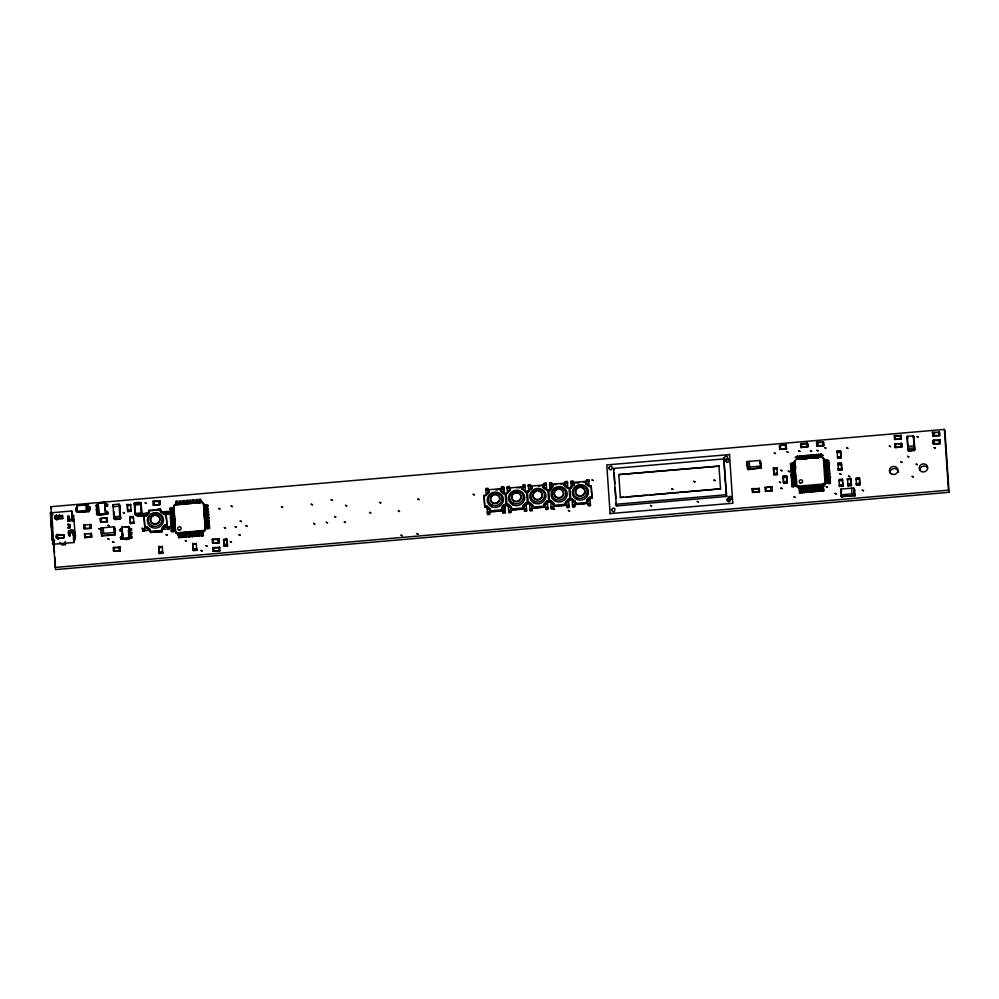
<?xml version="1.0" encoding="UTF-8"?>
<svg xmlns="http://www.w3.org/2000/svg" width="999" height="999" viewBox="0 0 999 999"><rect width="100%" height="100%" fill="white"/><g stroke="black" fill="none" stroke-linecap="round" stroke-linejoin="round"><path stroke-width="1.5" d="M51.786 512.774L52.472 514.572M71.841 512.212L71.878 513.386M70.105 526.386L70.167 526.648M101.111 527.922L102.123 535.976L114.885 534.865L114.66 527.822L113.874 526.81L101.111 527.922L101.486 535.489L115.285 534.428L114.286 528.671L114.96 529.57M841.333 496.665L841.345 494.767L854.095 493.668L854.944 495.492L841.333 496.665L854.944 495.492L853.72 487.999L840.958 489.098L841.595 491.483M910.326 450.711L914.784 449.775L913.923 436.813L913.136 435.801L907.179 436.313L907.979 450.374L909.078 451.223L914.16 450.374M54.233 542.37L54.196 541.296M488.186 492.682L487.999 489.098L485.864 489.285L485.901 490.172L488.024 489.985L487.937 488.286L485.814 488.474L485.914 489.622L488.036 489.435M507.03 505.344L506.168 493.881C502.397 494.13 500.911 490.634 501.51 487.15L503.671 487.1L501.51 487.15M504.058 493.518L503.696 487.774L501.573 487.962M509.49 490.984L509.265 487.262L507.142 487.45L507.167 488.324L509.303 488.136L509.215 486.451L507.08 486.638L507.192 487.787L509.315 487.599M523.026 489.697L522.839 486.126L524.962 485.939L525.324 491.683M522.889 486.451L524.999 486.813L524.912 485.127L522.789 485.314L522.889 486.451L525.012 486.276M546.603 489.835L546.241 484.09L544.118 484.278L544.143 485.164L546.266 484.977L546.191 483.291L544.055 483.466L544.155 484.615L546.291 484.428M51.823 514.085L50.075 513.024L51.461 514.785M53.634 541.233L54.183 544.018M60.09 543.568L74.138 542.544L73.551 538.461L74.113 542.519M794.792 460.789L796.166 485.989L798.763 488.111L823.85 485.939L823.338 484.016L824.962 482.205L823.363 458.316L821.515 456.805L796.428 458.978L794.542 461.688L796.166 485.989L796.915 486.6M117.245 518.431L114.66 518.244L114.935 519.58L120.042 519.143L120.642 518.144L119.78 505.182L118.993 504.158L113.037 504.682L113.674 507.067M747.052 462.662L747.115 461.563L759.877 460.464L761.101 467.957L748.126 469.617L747.052 462.662L747.751 463.948M907.179 436.313L907.979 450.374L914.784 449.775L913.136 435.801M56.206 515.734L62.487 515.696L62.675 518.531L57.38 518.581L62.675 518.531M57.492 534.977L63.774 534.94L63.961 537.774L58.666 537.824L63.961 537.774M177.872 503.533L177.797 501.123L176.224 501.261L176.311 503.833M181.144 503.121L181.069 500.849L179.495 500.974L179.62 503.246L181.194 502.609M182.892 502.597L184.453 502.797L184.353 500.561L182.78 500.699L182.854 503.271M186.101 502.509L186.139 503.184M187.75 502.272L187.637 500.337L186.051 500.412C184.927 503.409 189.198 502.734 187.637 500.337M190.984 502.572L190.896 499.987L189.323 500.124L189.398 502.41L189.435 501.748M192.682 501.823C194.805 503.858 195.242 498.139 192.607 499.85L192.682 502.422M192.695 501.873L194.256 502.285M197.527 501.398L195.991 501.798L195.879 499.562L197.465 499.488L197.552 502.197M199.251 501.311L200.824 501.173L200.724 499.138L199.151 499.275L199.238 501.86M200.836 500.761L200.861 501.411L199.226 501.261M88.312 505.706L87.962 504.383L77.048 505.319L77.348 512.225L88.711 511.65L87.962 504.383M60.077 543.668L54.171 544.18M797.077 458.916L797.152 457.492L797.989 457.417L797.914 458.841M799.2 458.728L799.287 457.305L800.112 457.23L800.037 458.666M801.335 458.553L801.41 457.117L802.234 457.055L802.16 458.479M803.458 458.366L803.533 456.943L804.37 456.868L804.295 458.291M807.716 457.992L807.791 456.568L808.628 456.493L808.541 457.929M809.839 457.817L809.914 456.381L810.751 456.318L810.676 457.742M812.012 458.316L812.05 456.206L812.874 456.131L812.799 457.554M811.975 457.629L811.962 454.957L812.824 455.007L812 455.082M818.393 457.754L818.431 455.656L819.255 455.581C820.654 459.627 811.588 459.353 814.085 454.77C816.295 455.756 814.21 460.427 814.922 454.707M814.085 454.77L814.148 458.129M816.27 457.942L816.295 455.831L817.132 455.769L817.095 457.867M816.22 457.255L816.22 454.595L817.082 454.645L816.22 454.595M817.057 457.192L817.045 454.52M818.356 457.08L818.343 454.408L819.18 454.333L819.18 457.005M820.491 457.467L820.554 455.469L821.39 455.394L821.328 457.392M820.479 456.893L820.479 454.22L821.34 454.27L820.479 454.22M821.303 456.818L821.303 454.158M114.66 527.822L114.885 534.865M120.442 518.693L119.78 505.182M760.514 462.849L760.664 461.476M854.507 489.011L854.732 496.053M136.388 502.372L139.011 502.784M98.839 514.685L98.164 502.709L98.889 514.885L105.707 514.298L104.57 502.16L105.707 514.298L98.839 514.685L105.644 514.098M124.688 526.96L128.771 526.598L129.608 538.548L122.802 539.135L122.065 526.972L128.821 526.798L127.972 526.873M172.003 509.677L172.065 507.929M171.728 509.752L173.052 507.667M172.278 511.051L171.778 512.887M171.99 511.338L172.552 510.976L169.98 511.538L170.092 513.099L171.791 512.962M172.565 512.687L172.477 511.126M172.49 514.173L172.565 515.759L173.152 515.472M173.252 513.923C167.258 516.208 173.501 512.512 172.79 515.671M174.625 518.444L172.79 518.781L172.69 517.282M172.877 517.432L173.002 518.781M172.902 520.404L172.989 521.99L173.564 521.715M173.089 520.554L173.214 521.903M172.952 523.776L173.426 525.024M173.152 526.885L175.137 526.236M173.252 528.384L175.25 527.797M173.501 526.785L172.989 528.471M173.614 528.284L174.4 527.872M174.288 529.52L173.239 530.057M173.714 529.907L173.464 531.505M173.339 531.555L174.026 531.118M88.836 511.226L77.348 512.225L77.048 505.319M134.465 503.109L135.514 514.822L134.465 503.109L141.096 502.734L141.746 514.285L139.261 514.51M504.483 506.493L505.619 507.005L504.695 506.243M794.605 462.237L794.692 463.149L791.795 464.285L791.745 463.499L794.605 462.237L790.434 463.611L790.521 464.523L793.968 463.211L793.918 462.425M794.729 464.26L790.659 466.545L794.829 465.172L794.779 464.385M794.792 465.059L791.932 466.321M794.904 466.408L790.709 467.657L790.783 468.568L792.294 468.444L794.967 467.195L794.879 466.283L790.709 467.657M794.917 467.082L790.783 468.568M795.004 468.319L790.833 469.692L795.017 468.319L795.092 469.218L792.432 470.467L790.921 470.591L790.833 469.692M795.054 469.105L792.195 470.367L792.145 469.58M795.154 470.342L795.229 471.253L792.332 472.39L792.282 471.603L795.154 470.342L790.971 471.715L791.058 472.627L794.517 471.316L794.467 470.517M795.266 472.427L791.196 474.65L795.379 473.276L795.291 472.365M795.329 473.151L792.469 474.413M795.391 474.45L791.245 475.761L791.333 476.673L792.831 476.548L795.504 475.299L795.429 474.388L791.245 475.761M795.466 475.187L791.333 476.673M795.529 476.473L791.383 477.784L791.47 478.696L792.969 478.571L795.641 477.322L795.554 476.411L791.383 477.784M795.591 477.272L792.744 478.471L792.682 477.672M795.666 478.509L792.819 479.707L792.881 480.494L795.778 479.345L795.691 478.446L794.829 479.308M793.006 482.517L794.954 481.331C796.353 482.105 796.178 479.645 794.904 480.544L791.732 482.754L795.192 481.443L795.142 480.644L791.658 481.843L791.732 482.754M796.003 483.279L791.87 484.777L795.092 483.366C796.478 484.065 796.365 481.793 795.042 482.567L791.782 483.866L791.87 484.777M70.08 526.648L70.03 527.422M98.102 503.134L104.858 502.347L104.77 510.214M141.746 514.285L141.096 502.734L139.061 502.485M825.062 459.602L824.949 460.527L828.933 461.201C829.919 459.478 822.277 460.314 825.062 459.602L827.534 460.402L827.597 461.188L824.25 460.527M824.337 461.763L827.671 462.425L827.734 463.224C832.342 463.436 821.702 462.762 825.249 462.425L827.734 463.224M829.282 466.483C819.305 466.034 828.159 464.435 829.332 467.27L824.6 466.545L827.996 467.27L827.946 466.483M824.724 467.907L827.971 469.43L829.47 469.305L829.382 468.394L827.909 468.643L827.971 469.43M824.799 468.631L828.134 469.293L828.084 468.506L824.687 467.782M829.832 474.587L825.124 473.976L829.794 474.463L829.882 475.374L825.149 474.65L828.546 475.374L828.483 474.575M825.336 476.735L828.683 477.397L828.621 476.61C815.634 473.763 840.509 478.796 826.036 476.735L826.148 475.811M825.424 477.972L830.157 479.433L826.173 478.758L826.285 477.834M825.474 478.758L828.808 479.42M825.674 482.08L830.369 482.692L825.636 481.968M72.215 513.811L71.853 512.225L71.853 512.874M58.754 538.985L58.779 538.224M65.422 544.33L62.512 545.179L61.601 544.443M65.459 544.93L65.26 541.483M72.315 516.982L71.753 511.001L72.09 516.52M823.85 485.939L825.786 483.429L824.163 459.128L823.363 458.316M128.471 526.411L129.608 538.548L122.802 539.135L122.065 526.972M69.918 527.022L67.832 527.597L69.992 527.285M176.286 503.259L177.909 502.897M177.859 503.121L176.323 503.296M181.131 502.847L179.595 503.009L179.595 503.758M182.842 502.697L184.44 502.584M54.058 544.03L53.197 544.805L53.659 541.383M728.059 459.103L726.822 460.102M227.035 539.585L223.526 539.685L227.135 539.547L223.651 539.51L224.176 546.316L227.572 546.028L227.347 545.142M224.275 546.316L225.762 545.541L226.511 546.116M164.685 525.062L165.397 526.086L167.095 525.936L166.808 524.875L164.685 525.062L161.701 528.384L161.963 531.843L154.995 531.83L161.963 531.843M149.076 512.375L146.091 515.684L143.956 515.871L144.693 526.81C147.115 525.949 150.15 529.108 150.487 531.943L161.975 530.944C161.226 528.508 164.435 524.512 166.958 525.399L166.084 513.961L163.961 514.135C156.393 507.38 162.887 515.247 166.221 514.485M161.763 528.933L162.437 529.82L165.397 526.086M148.938 510.352L149.113 512.499C141.783 522.477 148.589 508.691 149.326 513.024L148.938 510.352L160.427 509.353M205.307 529.57L204.108 530.906L176.885 533.254L175.524 532.155L173.676 505.806L174.875 504.483L202.11 502.122L203.696 504.12L202.11 502.122M173.789 506.231L174.987 504.907L181.219 504.433L181.131 503.309M197.527 502.135L197.602 503.009L202.223 502.547L203.571 503.646L205.432 530.032L204.233 531.368L177.01 533.716L175.649 532.617L173.913 506.693L174.875 504.483M162.762 528.933L164.748 526.723L169.743 526.698L164.785 526.86C157.105 531.256 174.575 527.909 167.894 528.621L167.757 526.598M175.649 532.617L175.412 531.73L176.773 532.842L204.008 530.481L205.195 529.158L203.459 503.234M486.063 495.204L484.04 495.791C486.775 495.217 489.91 492.582 488.873 489.735L500.362 488.748L500.649 489.81M506.181 505.419L505.169 493.419L507.33 493.369L510.289 489.922L510.152 487.899L521.64 486.9L522.452 489.547L521.778 487.437L517.107 487.837M483.903 495.267L484.627 506.193L486.763 506.018L490.172 508.778L490.584 511.863L502.06 510.864L501.635 507.779L504.632 504.47L508.029 504.17L511.476 507.067L511.863 510.014L523.326 509.028L522.976 506.481L526.361 502.722L522.914 505.944L525.899 502.634L529.308 502.335L532.717 505.094L533.129 508.179L544.605 507.192L544.243 504.645L547.627 500.886L544.18 504.108L547.177 500.786L550.574 500.499L553.97 503.259L554.383 506.343L565.871 505.344L565.521 502.797L568.906 499.05L565.459 502.26L568.443 498.951L571.853 498.651L575.262 501.411L575.536 503.971L580.344 504.095M497.39 511.276L501.91 510.339C500.749 507.542 503.908 503.521 506.893 504.82M502.122 508.279L505.082 504.57L505.357 505.894L502.372 509.215L501.698 508.316L502.372 509.215M502.859 508.154L504.857 505.944L505.319 512.075L503.196 512.262L503.071 511.188L502.859 508.154L504.895 506.068M526.123 491.995C526.548 489.423 523.276 493.031 527.435 492.032L528.309 503.508M527.46 503.583L526.448 491.583L528.608 491.533L531.555 488.086M524.175 506.443L526.136 504.095L524.175 506.443L524.338 509.353L524.55 511.363L526.685 511.188L526.61 510.164L524.487 510.352L526.598 510.239L526.485 509.09L524.363 509.278L526.473 509.165L526.136 504.095M523.226 507.405L526.635 504.058L526.361 502.722L528.171 502.972M549.987 484.74L550.062 485.789M560.801 484.065L564.298 483.753L564.984 485.876L564.16 483.229L552.697 484.215C553.696 489.035 544.08 496.715 552.834 484.752L556.343 484.44M545.417 504.47C550.499 499.637 543.144 504.994 545.616 507.504L547.739 507.33L547.952 509.34L545.829 509.527L545.641 507.442L547.764 507.255L547.402 502.26M544.492 505.569L547.902 502.222L547.627 500.886L549.438 501.136M585.601 481.918L585.851 484.065L585.451 481.381L573.963 482.38L574.363 485.064C573.601 480.694 566.833 494.642 574.1 484.403M583.279 482.08L584.378 481.993M568.631 500.462L566.645 502.672L566.845 505.706L568.968 505.519L568.668 500.586M586.725 500.424L589.722 497.115L591.845 496.928L592.132 497.989L590.421 498.139C589.46 495.404 584.989 501.573 587.15 503.508L575.686 504.495L575.262 501.411M582.479 503.908L587 502.984C586.251 500.536 589.472 496.578 591.982 497.452M587.961 500.786C593.044 495.954 585.689 501.323 588.161 503.833L590.284 503.646L589.947 498.576M586.788 500.961L587.462 501.848L590.421 498.139M485.639 495.242L489.023 491.496M528.184 491.57C528.521 487.562 533.166 488.873 531.156 487.849M565.771 503.733L569.18 500.374L568.906 499.05L570.716 499.3M52.91 514.385L50.887 514.847L52.51 539.148L54.458 540.409M54.633 540.309L52.472 540.546L52.098 537.212M171.99 508.129L169.768 508.416L169.88 509.989L172.003 509.765M172.09 509.627L174.001 509.09M172.09 512.837L173.351 512.275M173.252 526.835L174.013 526.348M97.502 506.118C97.64 504.47 96.254 509.053 97.477 506.181M97.652 508.354C99.575 507.979 96.229 507.679 97.153 509.078M121.291 528.758C123.227 528.384 119.868 528.084 120.804 529.482M57.055 538.174L56.756 534.952L57.517 535.476L56.006 535.439L55.882 537.462L57.717 538.311M121.379 529.57L119.967 529.595L120.729 529.532M790.659 466.545L790.571 465.634L794.055 464.448L794.105 465.234M791.196 474.65L791.108 473.738L794.592 472.552L794.655 473.339M793.106 480.594L793.056 479.807L791.52 479.82L791.608 480.719L793.106 480.594L795.004 478.621M791.782 483.866L795.991 482.617M793.231 485.776L796.116 484.577L791.92 485.889L793.231 485.776L793.281 486.563L796.166 485.364M791.92 485.889L792.007 486.8L793.518 486.675L796.191 485.427L796.128 484.64M55.457 516.158L56.056 515.734L54.47 516.795L54.708 518.406L56.319 518.681L55.444 519.155M172.153 507.842L173.876 507.517M172.253 509.34L173.152 509.165M172.427 519.168L170.492 519.28L170.392 517.782L173.252 517.095M173.614 524.887L173.676 523.326M173.214 525.299L170.904 525.511L170.804 524.013L173.114 523.801M173.439 526.86L171.016 527.135L171.141 528.696L173.252 528.483M556.406 490.072L557.504 489.522M97.427 505.344L96.066 505.344L96.816 505.282M727.759 498.688L730.744 499.125M136.413 503.146L134.291 503.321L135.065 514.46L148.401 513.111M143.332 513.686L143.469 515.709L141.621 516.133L141.446 513.986L148.439 513.236M141.621 516.133L146.441 515.447M143.269 528.858L147.24 528.234L149.538 530.219L142.557 530.956C144.605 527.122 139.685 528.121 143.269 528.858L143.406 530.881M147.24 528.234L142.42 528.933M73.414 516.458L73.589 515.259L73.789 521.366L72.927 520.616L68.032 520.979L67.707 516.283L69.093 516.57L67.707 516.283M55.42 519.093L56.244 518.568L55.17 518.069L54.97 516.233L56.131 515.846L54.77 516.371M172.065 508.216L169.768 508.416M172.815 515.496L173.564 515.397M173.464 520.217L170.604 520.891L170.717 522.465L172.415 522.315M173.239 521.728L173.976 521.64M173.863 531.093L174.613 530.993M503.021 488.461L504.008 488.898L503.084 489.51M545.941 489.223L546.578 489.173M724.762 480.094L725.361 479.433L724.675 478.883M144.83 527.335L146.428 526.785C146.341 529.745 151.249 529.62 150.624 532.467L156.368 531.967M484.777 506.73L486.763 506.018M506.043 504.882L508.029 504.17M527.322 503.046L529.308 502.335M548.588 501.211L550.574 500.499M569.867 499.363L571.878 498.788L575.299 501.548M225.587 539.972L225.986 539.31M76.448 508.454L76.024 508.329M98.077 509.865L96.478 511.013L98.052 509.652M73.427 520.891L74.051 520.192L75.175 536.101L74.001 536.563M53.559 541.158L51.748 512.724L71.741 511.001M172.815 512.3L174.201 512.212M54.208 540.496L53.584 540.609A2.535 0.799 -3.8 0 1 52.223 540.447L50.487 514.522A2.535 0.799 -3.8 0 0 51.848 514.685L51.748 514.285M172.415 516.008L170.28 516.158L170.18 514.66M173.139 517.045L174.5 516.883M173.664 520.167L170.604 520.891M172.939 523.863L170.829 524.088M173.963 529.52L175.362 529.42M173.052 531.668L171.328 531.755L171.229 530.257L173.364 530.094M174.076 531.018L175.462 530.919M73.776 540.334L73.189 533.204A1.349 0.799 -7.4 0 0 71.965 532.554L70.242 532.854L70.242 534.915M76.761 507.792C75.724 506.98 75.974 511.263 76.948 510.227M172.964 510.751L174.088 510.639M171.915 511.426L169.98 511.538M173.177 513.873L174.301 513.761M173.277 515.372L174.413 515.322M172.328 517.669L170.392 517.782M173.589 520.104L174.713 520.004M173.689 521.603L174.837 521.565M173.801 523.226L174.925 523.114M173.901 524.725L175.037 524.687M53.746 541.982C49.888 544.967 55.42 543.319 54.046 540.222M172.952 527.022L171.041 527.197M173.164 530.144L171.241 530.319M76.149 510.764L76.811 510.302M97.04 509.128L96.316 509.19L96.478 511.013M97.403 514.597C97.727 516.146 98.876 511.426 97.527 514.547M120.792 531.156C121.154 532.692 122.215 527.996 120.916 531.106M74.288 540.921C76.399 538.623 76.249 526.111 68.681 530.781C66.184 534.34 72.04 536.738 68.993 535.489M121.241 537.225L120.479 537.3L120.642 539.11C123.414 539.185 121.591 536.151 121.428 538.798M121.316 538.861L120.642 539.11M51.473 514.285L50.974 506.693L944.417 429.42L944.979 431.543L949.05 492.307L55.594 569.58L53.209 540.109M99.463 503.021L104.92 502.547M88.711 511.65L88.349 504.545L76.861 505.544L81.231 505.369M85.539 504.994L88.412 504.745M786.151 444.942L786.525 448.788L779.72 449.375L779.345 445.542L786.151 444.942L780.194 445.467L780.569 449.3M800.624 443.693L807.429 443.106L807.804 446.94L800.998 447.54L800.773 444.293C802.459 443.419 799.437 445.03 800.998 447.54M816.57 442.32L823.376 441.733L823.763 445.566L816.945 446.153L816.57 442.32L820.142 442.619M901.023 435.015L901.398 438.848L894.592 439.435L894.217 435.601L901.185 435.614L896.503 436.014M932.517 432.292L939.472 432.292L939.697 435.539L932.891 436.126L932.517 432.292L932.891 436.126M816.945 446.153C815.758 441.483 818.331 441.808 817.781 446.016M822.901 445.641L822.676 442.332C824.2 440.272 823.126 451.148 823.376 441.733M106.481 504.62L107.605 504.557L106.793 504.42M802.909 444.105L807.592 443.706M822.689 442.395L823.538 442.32M932.666 432.892L936.075 432.592M939.472 432.292L938.623 432.367L938.848 435.614L938.486 431.843M88.861 506.755C89.922 505.132 90.285 513.324 89.061 508.016M139.098 502.372L136.388 502.834M159.765 500.736L160.14 504.57L153.334 505.169L152.959 501.323L159.765 500.736L159.053 501.348M153.521 505.082L153.809 501.248L154.046 504.557M159.69 501.286L158.916 500.811L159.128 504.058M89.473 507.33L89.71 507.105M134.341 503.521L136.463 503.346M157.792 501.523L152.959 501.323M106.93 506.031C107.268 507.579 104.096 503.271 106.793 506.006M134.503 503.633L140.734 503.096M130.569 504.22L131.156 511.301L127.76 511.588L127.16 504.52L130.732 504.82L128.459 505.007M907.966 437.337L907.117 437.412L907.816 438.698M913.074 436.888L913.923 436.813L914.372 447.302M800.836 446.94L807.804 446.94M816.795 445.554L823.763 445.566M932.729 435.527L939.697 435.539M90.285 508.528L89.46 508.541M130.644 505.094L127.373 505.919L127.16 504.52M801.71 446.928L801.473 443.618L801.186 447.452L800.973 444.205M807.429 443.106C808.603 447.764 806.056 447.49 806.593 443.244M822.751 445.042L823.401 445.054M113.174 506.705L119.131 506.181M134.59 505.044L140.834 504.507M89.023 509.19L89.873 509.515M610.114 513.873L606.78 464.897L729.57 454.595M77.447 511.263L88.362 510.314M189.423 502.16L190.996 502.022M77.298 512.025L88.786 511.026M186.176 502.684L187.737 502.509M189.435 502.36L191.021 501.885M185.577 503.983L191.633 503.459M56.756 519.992L56.331 514.872L57.193 515.746L62.487 515.696M130.944 509.89L127.56 510.252M901.573 443.119L901.947 446.953L895.141 447.54L894.767 443.706L901.722 443.706L898.326 444.006M933.054 440.397L939.859 439.797L940.234 443.643L933.428 444.23L933.054 440.397L937.886 440.584M96.741 514.86L96.578 513.036L98.701 512.05M106.394 511.513C108.978 514.023 105.494 509.927 106.369 511.488M613.536 468.444L723.825 458.916L726.673 496.428L616.383 505.956L613.536 468.444L613.985 470.142M895.753 444.155C894.142 442.769 894.742 448.563 895.853 446.94L895.628 443.693M900.873 443.781C903.196 442.644 900.586 451.273 900.736 443.256M933.428 444.23L933.278 440.434L934.065 440.909M895.766 444.23L894.767 443.706M939.172 440.472L940.022 440.397M127.597 511.001L131.156 511.301M98.926 514.073L105.32 513.523M203.684 505.019L205.057 504.87M160.564 509.877L160.814 512.037L160.315 508.966L153.659 510.152M107.442 513.736C107.792 515.209 104.558 510.976 107.305 513.698M206.456 506.755C210.364 506.293 206.905 504.957 204.97 504.945M208.079 505.182L206.144 505.332M155.794 509.965L160.477 509.565M837.661 458.216L837.062 451.136L840.471 450.849L841.058 457.917L837.499 457.617L841.058 457.917M153.384 510.501L149.076 510.876L149.088 512.1M205.394 506.406L203.784 506.518M840.621 451.436L837.062 451.136M933.266 443.631L940.234 443.643M837.137 452.01L840.534 451.723M939.859 439.797C941.033 444.455 938.498 444.193 939.023 439.947M160.564 511.101L164.635 514.76M907.854 446.441L913.81 445.929M135.165 513.498L141.396 512.962L141.87 513.873M797.077 456.243C799.225 456.168 795.579 456.056 797.202 457.804L798.026 457.729L797.901 456.181M799.237 456.181L800.024 455.994L799.237 456.181L799.325 457.617L800.162 457.542L800.024 455.994M801.36 455.994L802.16 455.806L801.36 455.994L801.46 457.43L802.284 457.355L802.16 455.806M803.458 455.694C805.606 455.619 801.96 455.494 803.583 457.242L804.407 457.18L804.282 455.619M805.581 455.507L806.443 455.556L806.543 456.993L805.706 457.067L805.581 455.507L806.443 455.556M807.704 455.332L808.566 455.369L808.666 456.805L807.841 456.88L807.704 455.332L808.566 455.369M809.839 455.144C811.987 455.069 808.341 454.945 809.964 456.693L810.788 456.63L810.664 455.069M814.123 454.895L814.947 454.82M819.205 454.458L818.343 454.408M73.739 519.093L72.465 519.205L72.515 521.478M203.883 508.129C205.632 507.617 211.251 509.303 206.668 509.877M135.015 514.26L141.821 513.673M166.908 511.5C151.149 512.562 175.824 511.625 166.908 511.5L167.045 513.536L168.856 513.786L166.87 513.686L166.733 511.663M208.267 508.229L206.356 508.454M814.173 456.019L815.009 455.944M113.037 504.682L113.836 518.731L120.642 518.144L119.805 516.308L113.849 516.833L114.485 519.218L117.457 518.956M812.087 456.518L812.924 456.443L812.799 454.882M814.222 456.331L815.047 456.256M816.345 456.143L817.17 456.068M818.468 455.956L819.305 455.894M820.604 455.781L821.428 455.706M137.188 514.722L137.138 514.073L138.699 515.621M907.991 448.464L913.948 447.952M100.3 518.493L107.105 517.907L100.3 518.493L100.524 521.74L107.48 521.74L107.105 517.907M206.343 509.877L203.983 509.627M797.04 458.603L797.926 459.415M807.667 457.692L808.503 457.617M811.925 457.317L812.749 457.242L812.849 458.241M814.048 457.13L814.884 457.067M816.183 456.955L817.007 456.88M818.306 456.768L819.13 456.693M820.429 456.58L821.265 456.506M133.267 516.208L133.866 523.289L130.457 523.576L129.87 516.508L133.429 516.808L131.156 517.007M140.022 516.133L137.462 516.358L140.022 516.133L139.935 515.122L137.375 515.696L137.225 514.622M167.045 513.536L163.886 513.936M618.793 474.575L719.018 466.133L618.793 474.575L620.367 497.502L623.451 497.24M747.527 463.436L747.264 465.896M802.185 459.065L807.741 458.591M129.932 517.382L133.342 517.082M760.963 463.211L760.289 462.325L761.288 468.081M205.382 511.176L208.479 511.351L208.591 512.912L206.868 512.999M206.793 511.563L208.491 511.413M838.723 457.242L840.983 457.043L837.599 457.405M838.735 457.305L841.008 457.105M70.017 525.112L67.607 524.275L70.067 525.224M100.524 521.74L107.48 521.74M205.569 512.612L204.196 512.749M67.932 524.662L70.055 524.487L70.28 527.809L67.845 528.009M528.359 484.79L530.481 484.615L530.581 485.751L528.459 485.939L528.396 484.927M549.587 482.992C554.657 483.291 548.488 481.855 549.687 484.14M565.284 481.605L567.407 481.418L567.519 482.567L565.384 482.742L565.322 481.73M571.003 482.267L570.904 481.118L573.026 480.931L573.139 482.08M586.6 479.795L588.761 479.745L588.836 480.756L586.7 480.931L586.6 479.795L588.761 479.745M487.974 489.647L485.851 489.835L486.188 494.892M501.548 488.511L503.683 488.324L504.02 493.381M509.253 487.812L507.117 487.987L507.492 493.181M522.827 486.663L524.95 486.476M546.228 484.64L544.093 484.827L544.305 487.862M760.251 466.133L747.489 467.232L747.489 469.143L761.101 467.957L759.877 460.464M204.308 514.373L205.682 514.223M531.593 488.211L531.418 486.063L542.907 485.064L543.731 487.712L543.056 485.589L538.386 486.001M503.721 488.661L501.598 488.836L501.548 487.287M83.891 525.087L90.709 524.5L91.084 528.334L84.266 528.921L83.891 525.087L84.903 525.611M205.782 514.323L208.679 514.46L208.803 516.033L207.08 516.108M206.993 514.685L208.704 514.535M498.176 489.473L495.979 490.209M90.01 525.162L90.859 525.099M747.851 468.294L748.126 469.617M133.666 521.94L130.382 522.702M504.57 494.155L500.536 490.896L500.362 488.748M585.601 483.141L589.66 486.788M825.037 461.763L828.983 462.312L829.07 463.224M130.295 522.989L133.704 522.689M553.084 486.9L552.41 486.014M776.822 467.47L777.422 474.55L774.013 474.85L773.426 467.769L776.985 468.069M825.336 463.661C820.616 463.736 836.675 465.559 825.336 463.661L825.224 464.585L827.696 465.384L829.207 465.247L829.12 464.335M204.508 517.494L206.306 517.432M84.116 528.321L91.084 528.334M206.244 517.544L208.891 517.582L209.003 519.155L207.293 519.23M207.205 517.794L208.903 517.657M837.874 463.286L838.036 464.023L841.433 463.586L841.87 470.067L838.473 470.367L837.874 463.286L841.283 462.999L841.433 463.723M825.224 464.585L824.487 464.585L829.207 465.247M837.911 463.561L841.308 463.261M68.681 530.781L73.039 530.819L73.501 534.615L74.775 534.502M503.896 493.531L507.33 493.369M525.162 491.695L528.608 491.533M546.441 489.847L549.875 489.685M571.153 487.849L567.707 488.012L564.298 485.252L567.744 488.149L564.735 484.94M591.396 487.05L591.108 485.989L588.985 486.176L591.258 486.513L592.132 497.989M70.292 535.789L69.98 531.093L73.039 530.819M542.907 485.064C541.57 489.048 552.085 492.719 543.481 486.775M74.438 531.168L69.98 531.093M101.523 529.782L101.349 530.744M206.643 520.854L209.103 520.704L209.216 522.265L207.505 522.352M207.417 520.916L209.116 520.766M57.767 538.948L57.617 534.115L58.479 534.989L63.774 534.94M130.382 528.871L131.506 528.808L128.896 528.009M144.693 526.81L144.967 527.872L146.678 527.722M777.222 473.214L773.963 474.038M101.261 532.242L102.123 535.976M114.873 531.068L114.86 534.465M773.95 473.963L777.21 473.139M84.478 533.828L91.446 533.841L91.658 537.075L84.853 537.674L84.478 533.828L85.489 534.353L84.715 533.878L84.853 537.674M773.863 474.25L777.422 474.55M824.837 469.805L828.109 471.453L829.607 471.328L829.52 470.417L828.046 470.666L828.109 471.453M204.932 523.726L206.306 523.588M90.747 536.076L91.096 533.329L91.433 537.037M130.832 530.294C131.156 531.768 127.972 527.534 130.694 530.257M90.597 533.916L91.446 533.841M206.219 523.651L209.303 523.826L209.428 525.387L207.705 525.474M207.63 524.038L209.328 523.888M825.624 470.654L824.874 470.604L829.607 471.328M73.626 533.066L73.814 535.901L75.1 535.789M838.311 469.767L841.72 469.48L841.283 462.999M101.486 533.591L114.248 532.479L115.097 534.303M829.657 472.44C819.904 471.765 828.071 471.053 829.744 473.351L825.024 472.627L829.744 473.351M101.848 534.64L101.673 535.601M114.61 533.528L115.285 534.428M142.582 531.081L144.43 530.656L144.293 528.633M130.981 532.517L131.768 532.654L130.345 532.654M786.513 475.874L786.95 482.355L783.541 482.654L783.104 476.173L786.513 475.874L787.1 482.954L783.703 483.254L783.491 481.843L786.887 481.555L787.1 482.954M84.703 537.075L91.658 537.075M146.816 526.623L150.212 529.383L150.35 531.406L161.838 530.419L162.113 531.48L162.013 529.857M85.352 533.828L85.052 537.587L84.84 534.34M90.659 536.563L91.309 536.563M205.145 526.848L206.756 526.735M783.104 476.173L786.675 476.473M206.868 526.898L209.515 526.948L209.64 528.508L207.917 528.583M207.829 527.16L209.54 527.01M131.094 534.14C131.406 535.576 128.259 531.393 130.956 534.115M131.244 536.363C131.581 537.849 128.409 533.616 131.106 536.338M122.827 538.324L129.233 537.774M484.627 506.193L484.915 507.255C487.212 506.843 490.634 509.49 490.584 511.863M505.332 505.494C508.016 504.607 511.825 507.38 511.863 510.014M526.61 503.646L529.158 503.434L533.029 506.555L528.908 502.509M547.877 501.81C550.561 500.911 554.345 503.708 554.383 506.343M569.155 499.975C571.828 499.088 575.636 501.86 575.686 504.495M131.356 537.986C131.718 539.36 128.446 535.239 131.219 537.962M122.74 538.936L129.558 538.349M783.503 481.905L786.912 481.618M826.111 477.972L830.094 478.633L830.157 479.433M178.446 535.089L180.045 535.227M181.718 534.802C185.427 534.927 180.295 535.377 181.543 532.917M184.99 534.527C188.511 533.803 184.728 535.814 184.902 533.891M188.187 533.603L188.262 534.315L189.847 534.103M191.483 533.528L193.119 533.816M194.817 533.678L196.403 533.541M198.102 533.391L199.675 533.254L199.912 535.951L198.314 536.013L199.912 535.951M201.436 533.628L202.947 532.966L203.184 535.664L201.586 535.739L203.184 535.664M178.459 535.289L180.032 535.152M188.224 534.003L189.91 534.627M191.533 534.04L193.132 534.028L193.244 534.89M196.416 533.741L194.842 533.878L195.055 536.363L196.628 536.226L196.491 534.378M198.114 533.591L199.688 533.454M201.199 531.218L201.398 533.379L202.959 533.166M626.535 496.978L646.565 495.242M649.65 494.967L720.541 488.848L718.955 465.921M830.206 480.544L825.499 479.932L830.231 480.656L830.281 481.456L825.586 480.844L830.256 481.331M486.613 507.105L486.363 506.181L490.484 510.239M507.892 505.269C506.505 503.221 512.849 507.617 511.725 509.49L516.533 509.615M550.437 501.585L550.187 500.661L554.283 504.72M571.703 499.75L571.453 498.826L575.574 502.884M839.547 486.563L838.96 479.495L842.369 479.195L842.956 486.276L839.397 485.976L842.956 486.276M847.464 478.758L850.873 478.459L850.948 479.333L847.527 479.57L847.464 478.758L848.064 485.826L851.46 485.539L851.036 479.058M856.568 485.102L855.981 478.022L859.377 477.722L859.977 484.802L856.568 485.102L856.355 483.691L859.764 483.391L856.505 484.215M847.502 479.021L850.911 478.733M840.259 479.995L842.519 479.795M842.432 480.069L839.172 480.894M178.322 534.215C177.535 536.9 181.418 538.486 178.659 537.712L178.546 536.101M181.93 537.437C185.177 537.687 180.607 537.612 181.706 534.89M191.758 536.588C195.729 535.951 190.097 537.874 191.658 534.964M194.93 534.677L195.042 536.301L196.628 536.226M490.309 510.801L501.773 509.802M511.575 508.953L523.051 507.967L523.326 509.028M532.854 507.117L544.318 506.131L544.605 507.192M554.108 505.282L565.596 504.283L565.871 505.344M575.399 503.446L586.863 502.447M186.801 537.087L185.215 537.15L186.801 537.087L186.526 534.14M189.947 535.114C191.82 537.599 186.076 536.8 190.085 536.8L189.698 532.966M752.272 488.623L759.24 488.623L759.465 491.87L752.647 492.457L752.272 488.623L752.647 492.457M765.034 487.512L771.852 486.925L765.034 487.512L765.421 491.346L772.227 490.759L771.852 486.925M826.61 482.667L825.686 482.754L829.083 483.466L829.033 482.679M754.557 489.035L759.24 488.623M505.219 510.939L503.096 511.113L503.284 513.211L503.196 512.262M503.071 511.188L505.194 511.001L504.857 505.944M553.271 506.843L551.148 507.03L550.811 501.973L553.109 503.946L553.483 508.866L551.361 509.053L551.161 506.955L553.296 506.78L553.421 507.854L551.273 508.104L553.421 507.854M796.39 484.677L798.251 486.176L823.338 484.016M503.209 512.187L505.344 512.012L505.407 513.024L503.246 513.074M489.647 513.399L487.5 513.648L487.4 512.512L489.522 512.325L489.71 514.41L487.587 514.597L487.524 513.586M530.044 509.977L532.192 509.715L532.255 510.726L530.132 510.914L529.582 503.833L531.88 505.806L532.042 508.716L529.92 508.903L532.067 508.641L532.167 509.79M569.118 506.53L566.97 506.78L566.87 505.631L568.993 505.457C570.804 507.654 566.458 508.866 566.995 506.705M574.737 506.043L572.589 506.293L572.489 505.144L574.612 504.97L574.388 501.998L572.127 500.162L572.464 505.219L574.587 505.032C576.411 507.205 572.04 508.354 572.614 506.218M508.304 505.669L510.601 507.654L508.304 505.669L508.766 511.813L510.914 511.563L510.988 512.574L508.853 512.762L508.791 511.738M801.935 487.362L801.161 488.299L801.685 492.757L802.509 492.682L802.409 491.246L801.56 491.396M818.968 485.976L818.119 485.951L818.181 486.825L818.98 486.001M752.497 491.858L759.465 491.87M798.251 486.176L798.351 487.762L823.863 485.551L825.786 483.429L824.962 482.205M113.199 547.502L120.005 546.915L120.38 550.749L113.574 551.336L113.362 548.101M615.933 504.27L726.223 494.73L726.673 496.428M799.437 491.57L800.286 491.433L800.386 492.869L799.55 492.944L799.05 488.411L799.887 488.336L800.261 491.508M801.161 488.299L802.01 488.149L802.397 491.321M804.545 491.058L803.696 491.208L803.308 488.036L804.133 487.974L804.52 491.133L804.632 492.495L803.808 492.569L804.632 492.495M806.268 487.787L805.419 487.924L805.356 487.05L806.181 486.975L806.643 490.946L806.767 492.32L805.931 492.382L806.767 492.32M812.199 490.472L813.049 490.334L813.149 491.758L812.312 491.833L811.812 487.3L812.649 487.237L813.036 490.397M814.322 490.284L815.172 490.147L815.271 491.583L814.447 491.645L813.948 487.125L814.772 487.05L815.159 490.222M816.895 486.863L816.046 487.012L816.57 491.471L817.394 491.396L817.307 489.96L816.82 486.051L816.046 487.012L816.021 486.251M821.153 486.501L820.304 486.638L820.241 485.764L821.078 485.689L821.653 491.021L820.791 490.984L821.653 491.021M822.427 486.451L823.201 485.502L822.427 486.451L822.839 489.547L823.688 489.41L823.788 490.846L822.951 490.909L823.788 490.846M219.031 538.811L219.405 542.644L212.6 543.231L212.225 539.398L219.031 538.811L218.344 539.485M115.484 547.914L120.167 547.514M213.449 543.156L212.799 543.144L213.074 539.323L213.287 542.569M218.831 538.898C217.295 538.274 217.819 543.468 219.181 542.594L218.956 539.36M839.36 485.227L842.756 484.94M856.38 483.753L859.777 483.466M217.058 539.585L212.225 539.398M847.901 485.239L851.46 485.539M856.418 484.503L859.977 484.802M848.026 485.564L851.398 484.665L847.914 485.102L848.064 485.826M224.8 539.497L226.948 539.223L227.397 544.93L223.988 545.229L223.851 544.48L227.248 544.193M162.188 546.166L162.775 553.246L159.365 553.546L158.779 546.465L162.338 546.765L160.077 546.965M196.216 543.231L196.815 550.299L193.406 550.599L192.819 543.518L196.378 543.818M113.411 550.736L120.38 550.749M806.668 490.884L805.818 491.021L805.431 487.862M808.79 490.696L807.941 490.834C806.405 484.04 809.602 487.649 808.89 492.132L808.029 492.082L808.89 492.132M810.189 492.02L810.089 490.584L810.926 490.509L811.013 491.945L810.152 491.895L811.013 491.945M816.458 490.109L817.307 489.96L817.394 491.396M820.828 491.096L820.728 489.66L821.553 489.597M120.005 546.915L120.155 550.699L119.368 548.601M162.25 547.04L158.991 547.877M192.869 544.33L196.291 544.105M802.509 492.682L801.685 492.757M813.149 491.758L812.312 491.833M816.533 491.346L817.369 491.271M818.668 491.158C820.841 491.046 817.344 491.858 818.606 489.847M841.37 490.959L841.108 493.431M854.295 492.282L854.133 489.86L854.807 490.746M226.423 545.791L227.472 546.028L227.048 539.21M219.568 546.915L219.942 550.749L213.137 551.336L212.762 547.502L219.73 547.502L215.047 547.914M159.178 552.197L162.575 551.91M193.207 549.263L196.616 548.963M610.027 513.573L732.829 503.259M159.216 552.947L162.775 553.246M193.244 549.999L196.653 549.712M854.457 494.717L855.132 495.604M841.945 496.753L841.27 495.854L841.97 497.152M55.032 567.457L948.488 490.184L949.05 492.307M204.82 509.49L205.594 509.527M206.681 509.94L205.607 509.627M205.519 515.721L204.408 515.871M206.144 525.074L205.032 525.224M205.469 511.113L204.096 511.251M206.094 520.467L204.72 520.604M207.23 520.854L206.194 520.554M206.194 521.965L204.82 522.102M207.442 523.976L206.406 523.676M206.106 525.137L207.13 525.412M207.755 528.596L206.968 528.396M206.031 505.257L205.407 505.069L205.257 506.468M206.131 506.755L205.157 504.97M206.293 512.937L206.543 512.999M205.594 514.298L206.618 516.096M205.794 517.42L206.606 517.682M206.231 518.881L204.608 518.993M205.894 518.918L206.818 519.218M206.006 520.529L206.843 522.252M206.106 522.027L206.743 522.127M206.293 522.065L207.168 522.352M206.531 528.271L207.455 528.571M105.857 503.783L104.945 503.558L106.681 504.383M206.506 525.174L207.243 525.449M207.043 528.296L205.245 528.346M825.574 469.867L828.221 470.529L828.271 471.316M130.02 531.893L129.108 531.668L130.844 532.492M206.019 512.937L205.919 511.438M586.85 484.178C592.944 488.199 583.803 484.328 585.451 481.381M589.822 498.688L590.884 497.989M565.521 486.001L567.819 487.974L567.444 482.779L565.322 482.954L565.559 486.126M522.202 488.623L525.486 492.057M500.499 490.771L503.933 493.668M487.037 507.517L489.298 509.353L489.498 512.4L487.375 512.574L487.075 507.642M51.811 512.849L51.011 512.162L51.386 512.999M68.481 524.4L68.744 527.797M821.515 456.805L824.163 459.128L824.275 466.221M205.819 508.154L205.919 509.652M205.707 509.677L205.657 508.254M206.019 511.263L206.119 512.762M206.119 514.56L206.131 515.921M206.443 517.507L206.593 519.093M206.443 520.654L206.593 522.227M206.855 523.738L207.018 525.324M206.756 523.913L206.805 525.349M207.068 526.86L207.23 528.446M101.049 529.008L101.748 530.307M816.845 486.151L816.882 486.938M808.341 486.913L807.542 487.749L807.517 486.988M76.923 505.744L77.398 506.655M806.443 458.691L806.493 456.68L805.669 456.755L805.631 458.866L805.544 457.867L806.368 457.804L806.468 458.791M804.307 458.853L803.421 458.054L803.508 459.041M200.836 501.198L200.824 501.923M196.004 501.835L197.565 501.198M191.021 502.26L190.996 502.772M137.325 515.084L137.45 516.058M939.784 440.347L939.884 443.131M933.516 432.817L933.74 436.051L933.503 432.742M933.903 440.322L933.628 444.143M914.185 450.786L913.91 449.45L911.388 450.074M909.053 450.811L908.803 449.887L909.078 451.223M901.398 438.848L894.592 439.435M900.336 435.689L900.411 438.399M901.947 446.953L895.141 447.54M895.216 436.063L895.441 439.36M859.59 479.133L856.193 479.42M854.133 489.86L854.382 490.784M840.683 452.247L837.274 452.547M841.333 463.798L837.949 464.16M841.87 470.067L841.72 469.343L838.311 469.63L838.473 470.367M842.906 485.464L839.497 485.764M822.552 441.87L822.764 445.104M817.444 442.307L817.145 446.066L816.932 442.832M806.93 446.953L807.229 443.194L807.454 446.428M815.271 491.583L814.447 491.645M800.386 492.869L799.55 492.944M786.525 448.788L779.72 449.375M785.464 445.616L785.676 448.863M786.725 477.285L783.328 477.584M777.035 468.881L773.638 469.168M773.426 467.769L774.013 474.85M772.227 490.759L765.421 491.346M771.378 490.834L771.153 487.599M766.046 488.036L766.121 490.746M758.391 488.698L758.603 491.945M753.271 489.073L753.508 492.382M720.541 488.848L620.367 497.502M590.209 497.614L590.446 498.538M586.026 483.104L586.276 484.028M587.212 500.924L587.462 501.848M578.933 483.029L574.113 482.904L574.113 484.128M573.701 484.165L573.95 485.089M573.276 485.327L573.064 482.292L570.941 482.467L571.278 487.537M574.9 501.985L575.149 502.922M570.704 487.487L570.941 488.411M574.388 501.998L572.127 500.162M571.49 499.225L571.728 500.162M570.854 499.825L569.842 487.824M570.004 499.9L568.993 487.899M568.931 499.45L569.18 500.374M564.31 484.977L564.547 485.914M565.921 502.759L566.171 503.696M561.188 505.756L565.734 504.82L565.521 502.797M559.053 505.944L554.245 505.806L554.033 503.796M552.697 484.215L552.971 485.277M553.608 503.833L553.858 504.757M549.425 489.323L549.675 490.247M548.713 490.197L549.575 501.66M546.191 483.291L544.055 483.466M547.852 490.272L548.726 501.735M550.212 501.073L550.461 501.998M546.878 489.547L547.115 490.472M547.664 501.286L547.902 502.222M543.056 486.813L543.306 487.749M544.667 504.607L544.917 505.531M539.935 507.592L544.455 506.655L544.243 504.645M537.799 507.779L532.991 507.654L532.779 505.631M531.418 486.063L531.818 488.736M530.731 489.011L530.519 485.964L528.396 486.151L528.733 491.208M532.355 505.669L532.604 506.593M528.159 491.158L528.396 492.095M524.912 485.127L522.789 485.314M528.946 502.909L529.183 503.833M526.386 503.134L526.635 504.058M523.401 506.443L523.651 507.367M518.656 509.428L523.189 508.503L522.976 506.481M510.152 487.899L510.427 488.961M511.076 507.504L511.326 508.441M507.667 504.745L507.917 505.681M505.119 504.97L505.357 505.894M500.936 490.459L501.186 491.383M500.761 491.421L500.511 489.273M495.254 511.451L490.447 511.326L490.234 509.315M488.611 491.52L488.861 492.457M489.81 509.353L490.059 510.277M485.614 494.842L485.851 495.766M486.388 506.593L486.638 507.517M227.285 544.942L224.038 545.429L223.526 539.685M219.405 542.644L212.6 543.231M219.942 550.749L213.137 551.336M218.881 547.577L219.093 550.824M213.761 547.952L213.986 551.261M200.861 502.659L200.849 501.036M199.288 502.797L199.276 501.173M205.195 529.158L205.432 530.032M204.008 530.481L204.233 531.368M202.747 531.018L202.822 531.893M192.607 499.85L192.732 501.535M199.475 531.306L199.638 533.154M191.034 503.508L190.971 502.709M197.902 531.443L198.002 532.804M189.46 503.646L189.385 502.584M196.204 531.58L196.328 533.204M187.75 503.796L187.7 502.984M194.643 531.793L194.73 533.079M186.176 503.933L186.126 503.121M192.944 531.93L193.019 532.966M196.815 550.299L196.603 548.901L193.194 549.188L193.406 550.599M191.371 532.067L191.421 532.879M189.673 532.217L189.735 533.241M192.819 543.518L193.032 544.93M188.074 532.292L188.149 533.166M179.633 504.495L179.57 503.696M186.376 532.43L186.451 533.316M177.922 504.645L177.859 503.583M184.803 532.567L184.902 533.928M176.224 501.261L176.348 502.947M176.348 504.782L176.299 503.971M183.092 532.717L183.179 533.816M173.676 505.806L173.913 506.693M179.82 533.004L180.245 537.649M178.259 533.204L178.334 534.228M176.773 532.842L177.01 533.716M166.084 513.961L167.095 525.936M160.14 504.57L153.334 505.169M159.778 504.058L159.565 500.824M165.172 525.561L165.422 526.485M160.989 511.063L161.239 512M162.188 528.896L162.437 529.82M162.725 552.435L159.316 552.734M158.779 546.465L159.365 553.546M148.651 512.137L148.901 513.061M149.85 529.957L150.1 530.881M150.35 531.406L150.624 532.467M145.667 515.447L145.916 516.383M143.956 515.871L144.243 516.933M146.453 527.172L146.703 528.109M139.798 514.522L139.698 513.861L139.773 514.71M133.479 517.619L130.082 517.907M133.654 521.878L133.866 523.289M129.87 516.508L130.457 523.576M120.042 519.143L119.793 518.219M121.279 528.808L121.441 529.445M121.316 537.187C121.766 534.353 123.139 538.011 120.479 537.3M119.93 547.464L120.155 550.699M119.168 547.052L119.393 550.299M106.418 518.581L106.481 521.216M114.048 547.427L114.286 550.736M113.549 548.014L113.774 551.248L114.423 551.261M101.311 519.018L101.386 521.728M97.54 505.182C98.152 503.733 96.903 503.846 96.903 505.232M97.627 508.404L97.727 509.153L96.316 509.19M97.89 512.25L97.939 513.036L96.578 513.036M90.634 525.049L90.847 528.284L90.709 524.5M89.848 524.575L90.072 527.809M90.434 533.316L90.672 536.625M84.765 525.074L84.965 528.259M84.341 528.371L84.128 525.137L84.266 528.921M72.078 516.321L72.452 520.404M73.751 533.366L74.001 537.787M74.176 540.521L73.189 531.381M50.974 506.693L51.536 508.816M53.484 540.209L53.596 541.47M198.039 532.966L198.326 536.088M196.328 533.116L196.503 534.39M193.144 534.09L193.057 533.391M189.872 534.378L189.785 533.678M178.471 535.364L178.371 534.665M56.356 519.18L57.18 519.555L57.38 518.581M57.642 538.424L58.466 538.798L58.666 537.824M69.356 519.243L71.154 519.492A1.349 1.299 6.2 0 0 72.253 518.169L72.003 516.421M202.909 532.729L202.997 533.354M199.625 533.016L199.713 533.641M198.052 533.154L198.139 533.778M196.353 533.291L196.466 534.053M193.169 534.203L192.994 532.954M191.596 534.34L191.408 532.817M184.952 534.278L185.04 534.902M183.254 534.428L183.379 535.352M181.681 534.565L181.768 535.189M823.276 486.313L823.663 489.485M820.329 486.563L820.716 489.735M819.03 486.675L819.417 489.847M818.193 486.75L819.53 491.208M810.901 490.584L810.514 487.412L809.665 487.562L809.615 486.675L810.501 487.487M809.689 487.487L810.077 490.659M194.755 533.241L194.855 533.953L194.73 533.041M183.341 534.915L183.529 537.362M510.901 511.625L510.789 510.489L508.666 510.664L510.776 510.551L510.564 507.517M58.279 515.509L58.541 518.581M58.529 517.682L58.554 518.731M191.608 534.378L191.671 535.027M188.336 534.665L188.499 536.938M185.065 534.952L185.227 537.212M72.04 516.883L72.215 518.531A1.349 1.299 6.2 0 1 71.116 519.867L69.368 519.767L69.031 516.72M201.461 533.741L201.611 535.801M944.417 429.42L948.488 490.184M939.322 431.705L939.535 434.94M933.403 440.909L933.553 443.069M908.216 444.78L908.628 450.849M859.377 477.722L859.814 484.203M853.72 487.999L854.095 493.668M850.873 478.459L851.31 484.94M851.598 488.174L851.972 493.843M840.471 450.849L840.896 457.33M842.369 479.195L842.794 485.676M840.958 489.098L841.52 496.79M830.331 482.567L830.419 483.479L828.92 483.603L828.858 482.817M827.809 464.448L827.859 465.247M828.358 472.552L828.408 473.339M828.895 480.656L828.945 481.443M827.372 460.539L827.422 461.326M827.509 462.562L827.559 463.361M827.647 464.585L827.696 465.384M827.784 466.62L827.834 467.407M828.183 472.689L828.233 473.476M828.321 474.712L828.371 475.512M828.458 476.748L828.508 477.534M828.596 478.771L828.646 479.557M828.733 480.794L828.783 481.58M825.199 461.625L825.087 462.562M825.474 465.684L825.361 466.608M825.873 471.753L825.761 472.677M826.011 473.776L825.898 474.712M826.423 479.857L826.31 480.781M826.56 481.88L826.435 482.804M824.674 472.19L825.486 484.128M822.851 489.485L822.951 490.909M816.47 490.034L816.57 491.471M814.759 487.125L814.697 486.238L813.923 487.187M810.689 458.304L810.626 457.43L809.852 458.379M812.624 487.3L812.562 486.426L811.8 487.375M807.966 490.771L808.066 492.207M805.843 490.946L805.931 492.382M802.209 459.165L802.122 458.166L801.285 458.241L801.373 459.24M804.12 488.036L804.058 487.162L803.283 488.111M803.708 491.133L803.808 492.569M800.087 459.353L799.987 458.354L799.225 459.303M801.935 487.35L801.985 488.224M799.862 488.411L799.799 487.524L799.038 488.474M795.516 465.696L795.716 468.693M796.415 479.145L796.715 483.616M794.193 466.471L794.242 467.257M794.33 468.494L794.38 469.28M794.729 474.575L794.779 475.362M794.867 476.598L794.917 477.385M795.279 482.667L795.329 483.466M795.416 484.702L795.466 485.489M793.693 462.312L793.743 463.111M793.818 464.348L793.88 465.134M793.955 466.371L794.005 467.157M794.093 468.394L794.143 469.18M794.23 470.417L794.28 471.203M794.367 472.44L794.417 473.239M794.505 474.475L794.555 475.262M794.642 476.498L794.692 477.285M794.904 480.544L794.954 481.331M795.042 482.567L795.092 483.366M795.179 484.59L795.229 485.389M791.97 463.598L792.02 464.385M792.107 465.621L792.157 466.421M792.244 467.657L792.294 468.444M792.382 469.68L792.432 470.467M792.507 471.703L792.569 472.49M792.644 473.726L792.707 474.513M792.781 475.749L792.831 476.548M792.919 477.784L792.969 478.571M793.194 481.83L793.243 482.617M793.331 483.853L793.381 484.64M793.456 485.876L793.518 486.675M792.007 467.544L792.057 468.344M792.557 475.649L792.607 476.436M793.094 483.753L793.144 484.54M783.266 476.773L783.703 483.254M771.016 487.062L771.228 490.309M760.701 465.684L760.888 468.519M759.09 488.024L759.302 491.271M749.238 461.388L749.625 467.057M747.115 461.563L747.677 469.255M729.482 454.283L732.742 502.959M723.825 458.916L726.223 494.73M614.185 473.126L614.885 483.566M615.184 488.049L615.884 498.501M616.183 502.972L616.383 505.956M591.108 485.989L591.845 496.928M589.148 486.163L588.773 480.956L586.638 481.143L586.875 484.315M587.037 501.885L587.15 503.508M573.963 482.38L574.138 484.54M564.16 483.229L564.335 485.389M565.459 502.26L565.596 504.283M551.71 482.804L551.823 483.953M551.997 487.337L551.748 484.165L549.625 484.353L549.999 489.547M544.18 504.108L544.318 506.131M521.64 486.9L521.803 489.06M522.914 505.944L523.051 507.967M506.905 493.406L510.289 489.647L510.289 488.424M503.646 486.963L503.746 488.111M501.948 509.253L502.06 510.864M484.178 496.316L484.915 507.255M206.281 517.607L206.381 519.105M206.918 526.96L207.018 528.459M196.029 503.146L195.929 501.648M194.256 502.422L194.33 503.296M192.732 503.371L192.72 501.748M193.232 534.827L193.356 536.513M192.969 544.118L193.269 548.576M184.503 504.145L184.415 503.021M182.854 503.409L182.917 504.283M173.302 526.735L173.401 528.234M173.514 529.857L173.614 531.356M168.681 511.625L168.856 513.786M169.718 526.573L169.88 528.721M167.832 511.7L167.969 513.723M168.856 526.635L168.993 528.671M167.645 511.85L167.782 513.873M168.681 526.798L168.819 528.821M167.944 526.448L168.082 528.471M160.315 508.966L160.527 512.212M144.106 516.396L144.967 527.872M143.082 513.573L143.219 515.596M144.043 528.521L144.181 530.544M142.545 514.023L142.682 516.046M142.295 513.911L142.432 515.934M140.697 502.572L141.396 512.962M131.456 528.608L131.618 530.432M131.706 532.455L131.868 534.278M131.968 536.301L132.13 538.124M127.46 507.142L127.76 511.588M128.384 530.119L128.971 538.798M126.411 539.023L126.461 539.835M118.993 504.158L119.805 516.308M119.967 529.595L120.13 531.418M113.973 511.613L114.385 517.694M113.874 526.81L114.248 532.479M107.542 504.358L107.705 506.168M108.067 512.05L108.229 513.873M103.234 527.734L103.621 533.404M100.462 519.093L100.674 522.327M96.066 505.344L96.216 507.167M90.147 507.105L90.36 509.74M91.284 533.241L91.508 536.488M87.413 504.433L87.812 510.364M85.926 504.557L86.326 510.489M76.811 509.415L76.898 510.626M75.687 508.354L75.912 510.988M72.652 517.669L72.84 520.566M72.39 514.635L72.49 515.946M68.993 516.171L69.331 521.291M67.82 516.683L68.132 521.378M68.794 531.181L69.106 535.889M62.388 515.297L62.575 518.131M63.674 534.54L63.861 537.375M59.603 514.497L59.865 518.431M59.915 542.432L60.002 543.643M55.894 515.859L56.081 518.693M57.18 535.102L57.368 537.937M53.871 543.756L54.483 552.872M54.783 557.417L55.395 566.533M51.049 521.416L51.424 527.085M194.268 502.485L194.293 501.61M186.164 502.035L186.139 502.984M182.867 503.471L182.829 502.784M176.311 504.045L176.348 503.159M179.62 502.747L179.583 503.558M73.339 535.102L73.327 534.228A1.349 0.799 -7.4 0 0 72.415 533.591M531.568 486.588L531.568 487.812M919.767 470.392A4.283 4.046 -14.9 0 1 927.572 467.682M889.984 472.964A4.283 4.046 -14.9 0 1 893.968 468.556A4.283 4.046 -14.9 0 1 898.501 472.227M728.783 500.262A1.711 1.623 -14.9 0 1 730.369 498.489M123.489 535.252A1.286 1.211 -14.9 0 1 122.69 533.041M584.865 490.871A4.708 4.458 -14.9 0 1 585.014 493.181M583.379 488.449A4.708 4.458 -14.9 0 1 582.879 495.541L581.78 496.078A4.708 4.458 -14.9 0 1 575.674 492.869A4.708 4.458 -14.9 0 1 579.982 487.425M581.193 487.475A4.708 4.458 -14.9 0 1 582.355 487.824M555.244 496.828A4.708 4.458 -14.9 0 1 554.47 494.655M559.927 489.31A4.708 4.458 -14.9 0 1 563.498 494.867A4.708 4.458 -14.9 0 1 557.292 497.927A4.708 4.458 -14.9 0 1 554.795 491.845M521.041 496.391A4.708 4.458 -14.9 0 1 521.278 497.527M518.543 493.344A4.708 4.458 -14.9 0 1 519.055 501.061L517.957 501.598A4.708 4.458 -14.9 0 1 511.863 496.64M512.25 495.529A4.708 4.458 -14.9 0 1 512.937 494.542M513.861 493.743A4.708 4.458 -14.9 0 1 514.96 493.206M516.158 492.944A4.708 4.458 -14.9 0 1 517.382 492.994M538.648 491.158A4.708 4.458 -14.9 0 1 540.334 499.225L539.235 499.762A4.708 4.458 -14.9 0 1 533.291 497.102A4.708 4.458 -14.9 0 1 536.226 491.358M497.265 495.179A4.708 4.458 -14.9 0 1 497.789 502.897L496.69 503.446A4.708 4.458 -14.9 0 1 492.582 495.591M493.681 495.042A4.708 4.458 -14.9 0 1 496.103 494.83M151.049 517.969A4.708 4.458 -14.9 0 0 154.932 524.325A4.708 4.458 -14.9 0 0 159.69 518.306L159.153 517.27A4.708 4.458 -14.9 0 0 154.945 515.397M151.723 516.982A4.708 4.458 -14.9 0 1 153.746 515.646M528.409 485.601L528.446 486.488L530.569 486.301L530.544 485.427L528.409 485.601M549.637 483.803L549.675 484.677L551.798 484.503L551.773 483.616L549.637 483.803M565.334 482.417L565.372 483.291L567.494 483.104L567.469 482.23L565.334 482.417M570.953 481.93L570.991 482.804L573.114 482.617L573.089 481.743L570.953 481.93M586.663 480.606L586.688 481.481L588.823 481.293L588.786 480.419L586.663 480.606M608.578 467.682C611.838 474.762 614.497 461.913 608.578 467.682M611.388 509.59C614.647 516.67 617.295 503.821 611.388 509.59M723.95 457.704C727.21 464.785 729.869 451.935 723.95 457.704M726.76 499.612C730.019 506.693 732.667 493.843 726.76 499.612M98.963 528.721L100.1 529.233L98.963 528.721M108.092 525.249L109.228 525.761L108.092 525.249M107.742 538.711L108.891 539.223L107.742 538.711M112.675 541.795L113.811 542.307L112.675 541.795M123.376 512.549L124.525 513.061L123.376 512.549M145.18 502.897L146.329 503.409L145.18 502.897M166.159 534.715L167.308 535.227L166.159 534.715M185.339 540.596L186.476 541.108L185.339 540.596M200.974 550.449L202.123 550.961L200.974 550.449M206.031 545.754L207.18 546.266L206.031 545.754M218.756 508.441L219.892 508.953L218.756 508.441M224.388 527.609L225.524 528.121L224.388 527.609M231.169 506.081L232.317 506.593L231.169 506.081M230.344 541.795L231.493 542.307L230.344 541.795M235.19 526.673L236.338 527.185L235.19 526.673M240.247 521.066L241.396 521.578L240.247 521.066M238.986 534.627L240.122 535.139L238.986 534.627M245.991 525.736L247.14 526.248L245.991 525.736M281.493 506.818L282.642 507.33L281.493 506.818M311.276 504.245L312.425 504.757L311.276 504.245M313.624 523.401L314.772 523.913L313.624 523.401M326.386 522.29L327.535 522.802L326.386 522.29M331.206 499.75L332.355 500.262L331.206 499.75M334.565 516.495L335.714 517.007L334.565 516.495M345.579 505.357L346.728 505.869L345.579 505.357M344.343 521.965L345.492 522.477L344.343 521.965M369.593 512.45L370.741 512.962L369.593 512.45M379.62 502.41L380.769 502.922L379.62 502.41M398.376 510.976L399.525 511.488L398.376 510.976M401.074 535.189L402.222 535.701L401.074 535.189M417.907 499.1L419.056 499.612L417.907 499.1M417.02 533.803L418.169 534.315L417.02 533.803M473.226 494.318L474.363 494.83L473.226 494.318M553.346 508.778L554.495 509.29L553.346 508.778M568.443 510.526L569.592 511.038L568.443 510.526M592.07 479.957L593.219 480.469L592.07 479.957M650.486 505.469L651.623 505.981L650.486 505.469M671.765 488.923L672.914 489.435L671.765 488.923M693.793 481.356L694.942 481.868L693.793 481.356M697.277 501.423L698.426 501.935L697.277 501.423M714.048 480.107L715.184 480.619L714.048 480.107M774.275 452.997L775.424 453.509L774.275 452.997M780.781 470.267L781.93 470.779L780.781 470.267M779.432 482.092L780.581 482.604L779.432 482.092M787.037 451.898L788.186 452.41L787.037 451.898M780.906 488.074L782.042 488.586L780.906 488.074M788.323 471.141L789.472 471.653L788.323 471.141M795.429 457.28L796.565 457.792L795.429 457.28M798.738 450.886L799.887 451.398L798.738 450.886M794.043 496.903L795.179 497.415L794.043 496.903M810.501 450.886L811.65 451.398L810.501 450.886M816.882 450.337L818.031 450.849L816.882 450.337M822.015 454.982L823.164 455.494L822.015 454.982M824.724 447.614L825.873 448.126L824.724 447.614M826.273 486.7L827.422 487.212L826.273 486.7M835.114 493.419L836.25 493.931L835.114 493.419M839.859 473.813L840.996 474.325L839.859 473.813M846.665 447.764L847.814 448.276L846.665 447.764M848.563 476.111L849.712 476.623L848.563 476.111M862.349 490.197L863.498 490.709L862.349 490.197M889.347 446.103L890.496 446.615L889.347 446.103M900.936 461.925L902.072 462.437L900.936 461.925M907.604 456.368L908.753 456.88L907.604 456.368M917.182 436.7L918.318 437.212L917.182 436.7M912.224 476.398L913.373 476.91L912.224 476.398M916.233 464.148L917.382 464.66L916.233 464.148M934.215 447.589L935.351 448.101L934.215 447.589M497.639 502.372L496.54 502.909A4.708 4.458 -14.9 0 1 490.384 498.339A4.708 4.458 -14.9 0 1 497.49 494.83A4.708 4.458 -14.9 0 1 497.639 502.372M518.918 500.524L517.819 501.073A4.708 4.458 -14.9 0 1 511.65 496.503A4.708 4.458 -14.9 0 1 518.756 492.994A4.708 4.458 -14.9 0 1 518.918 500.524M557.367 488.998L556.268 489.535A4.708 4.458 -14.9 0 0 556.418 497.077A4.708 4.458 -14.9 0 0 563.523 493.568A4.708 4.458 -14.9 0 0 557.367 488.998M540.184 498.688L539.085 499.238A4.708 4.458 -14.9 0 1 532.929 494.655A4.708 4.458 -14.9 0 1 540.034 491.146A4.708 4.458 -14.9 0 1 540.184 498.688M582.729 495.005L581.63 495.554A4.708 4.458 -14.9 0 1 575.474 490.984A4.708 4.458 -14.9 0 1 582.579 487.475A4.708 4.458 -14.9 0 1 582.729 495.005M841.47 464.335L838.074 464.635L841.495 464.398M841.658 468.668L838.261 468.956L841.658 468.668M590.309 503.571L588.186 503.758L588.286 504.907L590.409 504.72L590.309 503.571M547.889 508.329L545.766 508.516L547.864 508.404M590.434 504.645L588.311 504.832C587.362 506.431 591.47 506.368 590.434 504.645M851.248 484.128L847.851 484.428L851.248 484.128M159.553 517.782L159.003 516.745A4.708 4.458 -14.9 0 0 151.099 517.095A4.708 4.458 -14.9 0 0 154.583 523.776A4.708 4.458 -14.9 0 0 159.553 517.782M921.565 471.59A4.283 4.046 -14.9 0 0 927.709 467.532A4.283 4.046 -14.9 0 0 921.103 464.585A4.283 4.046 -14.9 0 0 921.565 471.59M891.782 474.175A4.283 4.046 -14.9 0 0 897.926 470.117A4.283 4.046 -14.9 0 0 891.32 467.157A4.283 4.046 -14.9 0 0 891.782 474.175M729.158 499.475A1.711 1.623 -14.9 0 0 731.618 497.852A1.711 1.623 -14.9 0 0 728.97 496.665A1.711 1.623 -14.9 0 0 729.158 499.475M726.648 462A1.711 1.623 -14.9 0 0 729.108 460.377A1.711 1.623 -14.9 0 0 726.46 459.19A1.711 1.623 -14.9 0 0 726.648 462M800.162 482.917A1.711 1.623 -14.9 0 0 802.622 481.293A1.711 1.623 -14.9 0 0 799.974 480.107A1.711 1.623 -14.9 0 0 800.162 482.917M178.759 529.932A1.711 1.623 -14.9 0 0 181.156 528.209A1.711 1.623 -14.9 0 0 178.446 527.135A1.711 1.623 -14.9 0 0 178.759 529.932M576.823 499.425A8.129 7.705 -14.9 0 0 588.498 491.72A8.129 7.705 -14.9 0 0 575.923 486.101A8.129 7.705 -14.9 0 0 576.823 499.425M577.247 497.789A6.843 6.481 -14.9 0 0 587.087 491.296A6.843 6.481 -14.9 0 0 576.498 486.563A6.843 6.481 -14.9 0 0 577.247 497.789M555.544 501.273A8.129 7.705 -14.9 0 0 567.232 493.556A8.129 7.705 -14.9 0 0 554.657 487.937A8.129 7.705 -14.9 0 0 555.544 501.273M555.981 499.625A6.843 6.481 -14.9 0 0 565.809 493.131A6.843 6.481 -14.9 0 0 555.219 488.411A6.843 6.481 -14.9 0 0 555.981 499.625M512.999 504.945A8.129 7.705 -14.9 0 0 524.687 497.24A8.129 7.705 -14.9 0 0 512.112 491.62A8.129 7.705 -14.9 0 0 512.999 504.945M513.424 503.309A6.843 6.481 -14.9 0 0 523.264 496.815A6.843 6.481 -14.9 0 0 512.674 492.082A6.843 6.481 -14.9 0 0 513.424 503.309M534.278 503.109A8.129 7.705 -14.9 0 0 545.953 495.392A8.129 7.705 -14.9 0 0 533.379 489.772A8.129 7.705 -14.9 0 0 534.278 503.109M534.702 501.473A6.843 6.481 -14.9 0 0 544.542 494.98A6.843 6.481 -14.9 0 0 533.953 490.247A6.843 6.481 -14.9 0 0 534.702 501.473M491.733 506.793A8.129 7.705 -14.9 0 0 503.409 499.075A8.129 7.705 -14.9 0 0 490.834 493.456A8.129 7.705 -14.9 0 0 491.733 506.793M492.157 505.144A6.843 6.481 -14.9 0 0 501.998 498.651A6.843 6.481 -14.9 0 0 491.408 493.918A6.843 6.481 -14.9 0 0 492.157 505.144M151.786 527.397A8.129 7.705 -14.9 0 0 163.474 519.68A8.129 7.705 -14.9 0 0 150.899 514.06A8.129 7.705 -14.9 0 0 151.786 527.397M152.223 525.761A6.843 6.481 -14.9 0 0 162.05 519.268A6.843 6.481 -14.9 0 0 151.461 514.535A6.843 6.481 -14.9 0 0 152.223 525.761"/></g></svg>
